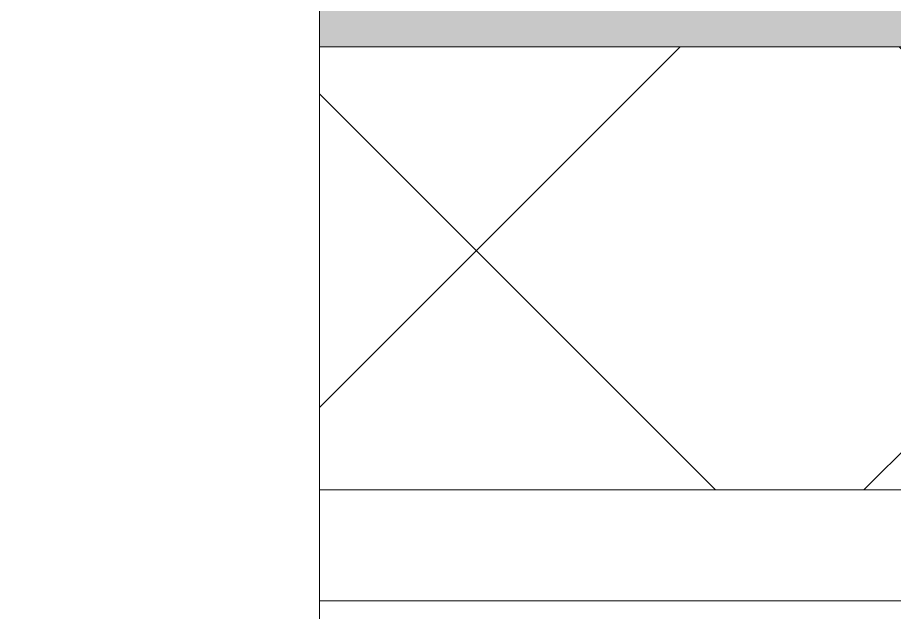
# Model space of a CAD drawing. Header units: millimetres. Extents: x -10051 to 73829, y -4843 to 44223.
# Drawn here: x 43383.6 to 43581.5, y 8474.4 to 8608.6 of the extents above; entities that cross this region are included whole.
import ezdxf

# ---------------------------------------------------------------- set-up
doc = ezdxf.new("R2010")
doc.units = ezdxf.units.MM
for name, color, linetype, lineweight in [('Стены внутренние', 7, 'Continuous', 18), ('Стены отделка', 7, 'Continuous', 30), ('Стены штриховка', 7, 'Continuous', 9)]:
    doc.layers.add(name, color=color, linetype=linetype, lineweight=lineweight)

msp = doc.modelspace()

# ---------------------------------------------------------------- hatches: boundary and pattern name
at = {"layer": 'Стены внутренние'}
h = msp.add_hatch(color=256, dxfattribs=at)
h.paths.add_polyline_path([(44033.65, 8602.057), (44140, 8602.057), (44139.803, 8627.057), (43451.756, 8627.057), (43451.756, 8602.057), (44015, 8602.057)])
h.paths.add_polyline_path([(41993.924, 8602.057), (42381.756, 8602.057), (42381.756, 8627.057), (41938.868, 8627.057), (41939.144, 8602.057), (41987.743, 8602.057)])
at = {"layer": 'Стены внутренние', "lineweight": 9, "true_color": 0x0000ff}
h = msp.add_hatch(dxfattribs=at)
h.set_pattern_fill('FP_11', color=5, style=0, pattern_type=2)
h.set_pattern_definition([(45, (0, 0), (-70.71068, 70.71068), []), (135, (0, 0), (-70.71068, -70.71068), [])])
h.paths.add_polyline_path([(44033.65, 8502.057), (44040, 8502.057), (44040, 8602.057), (43451.756, 8602.057), (43451.756, 8502.057), (44015, 8502.057)])
h.paths.add_polyline_path([(41987.743, 8502.057), (42381.756, 8502.057), (42381.756, 8602.057), (41939.144, 8602.057), (41940.659, 8502.057), (41978.435, 8502.057)])

# ---------------------------------------------------------------- linework, layer by layer
at = {"layer": 'Стены отделка', "lineweight": 9}
msp.add_line((43451.756, 8465.057), (43451.756, 8639.057), dxfattribs=at)
at = {"layer": 'Стены штриховка'}
for p, q in [((43451.756, 8602.057), (44140, 8602.057)), ((43451.756, 8502.057), (44040, 8502.057)), ((44015, 8477.057), (43451.756, 8477.057))]:
    msp.add_line(p, q, dxfattribs=at)

doc.saveas('drawing.dxf')
